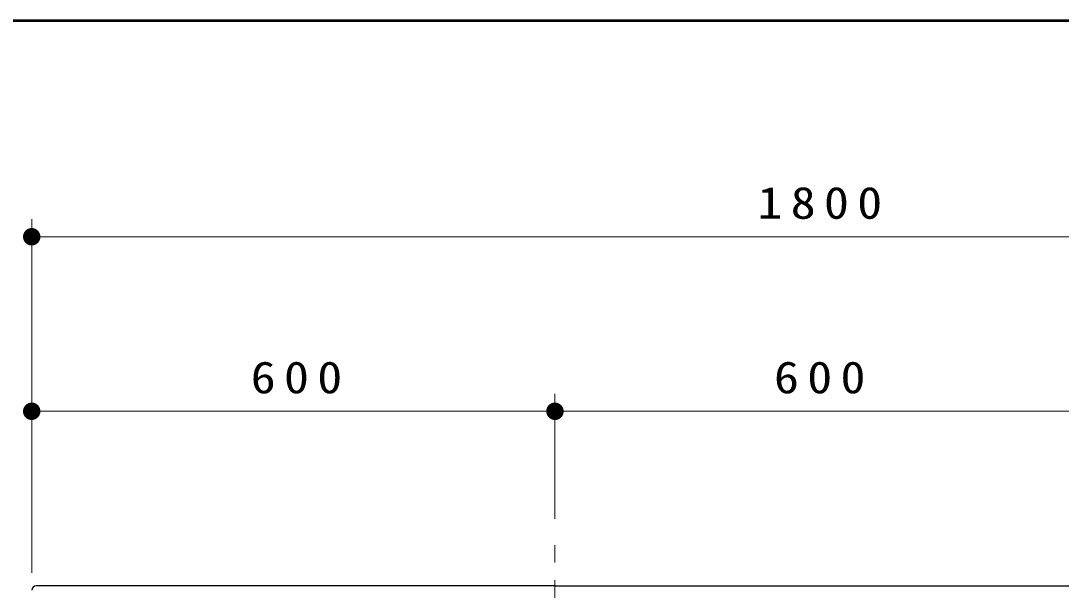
# Model space of a CAD drawing. Units: millimetres on the paper, scale 1:20. Extents: x -365 to 12, y -47 to 257.
# Drawn here: x -299.1 to -239.5, y 224.4 to 257 of the extents above; entities that cross this region are included whole.
import ezdxf

# ---------------------------------------------------------------- set-up
doc = ezdxf.new("R2010")
doc.units = ezdxf.units.MM
doc.linetypes.add('USER2', pattern=[6, 3, -1, 1, -1])
doc.layers.add('LY_1', color=7, linetype='Continuous', lineweight=25)
doc.layers.add('LY_2', color=7, linetype='Continuous', lineweight=13)
doc.styles.add('ＭＳ ゴシック', font='')
doc.styles.get('ＭＳ ゴシック').set_extended_font_data('MS Gothic')

# ---------------------------------------------------------------- blocks, each defined once
blk = doc.blocks.new('filled_dot')
at = {"color": 0, "linetype": 'Continuous', "lineweight": -2, "const_width": 1.25}
blk.add_lwpolyline([(-0.625, 0, 1), (0.625, 0, 1)], format="xyb", close=True, dxfattribs=at)

msp = doc.modelspace()

# ---------------------------------------------------------------- linework, layer by layer
at = {"layer": 'LY_1', "lineweight": 13}
for p, q in [((-298.479, 225.378), (-298.479, 245.628)), ((-298.479, 244.628), (-208.479, 244.628)), ((-268.479, 228.457), (-268.479, 235.628)), ((-268.479, 228.457), (-268.479, 235.628)), ((-298.479, 234.628), (-268.479, 234.628)), ((-268.479, 234.628), (-238.479, 234.628))]:
    msp.add_line(p, q, dxfattribs=at)
at = {"layer": 'LY_1', "linetype": 'USER2', "lineweight": 13}
msp.add_line((-268.479, 185.957), (-268.479, 227.457), dxfattribs=at)
at = {"layer": 'LY_1'}
for q in [(-298.229, 224.628), (-208.728, 224.628)]:
    msp.add_line((-268.479, 224.628), q, dxfattribs=at)
msp.add_arc((-298.228, 224.378), 0.25, 90, 179.99999, dxfattribs=at)
at = {"layer": 'LY_2', "lineweight": 50}
msp.add_line((0, 257), (-365, 257), dxfattribs=at)

# ---------------------------------------------------------------- block references
at = {"layer": 'LY_1', "lineweight": 13, "xscale": 0.4, "yscale": 0.4}
for p in [(-298.479, 244.628), (-298.479, 234.628), (-268.479, 234.628)]:
    msp.add_blockref('filled_dot', p, dxfattribs=at)
at = {"layer": 'LY_1', "lineweight": 13, "xscale": 0.4, "yscale": 0.4, "rotation": 180}
msp.add_blockref('filled_dot', (-268.479, 234.628), dxfattribs=at)

# ---------------------------------------------------------------- texts
at = {"layer": 'LY_1', "char_height": 1.833, "attachment_point": 8, "style": 'ＭＳ ゴシック'}
for s, insert in [('\\T1.33;\\W1.15;1800', (-253.057, 245.628)), ('\\T1.33;\\W1.15;600', (-283.062, 235.628)), ('\\T1.33;\\W1.15;600', (-253.062, 235.628))]:
    msp.add_mtext(s, dxfattribs=dict(at, insert=insert))

doc.saveas('drawing.dxf')
